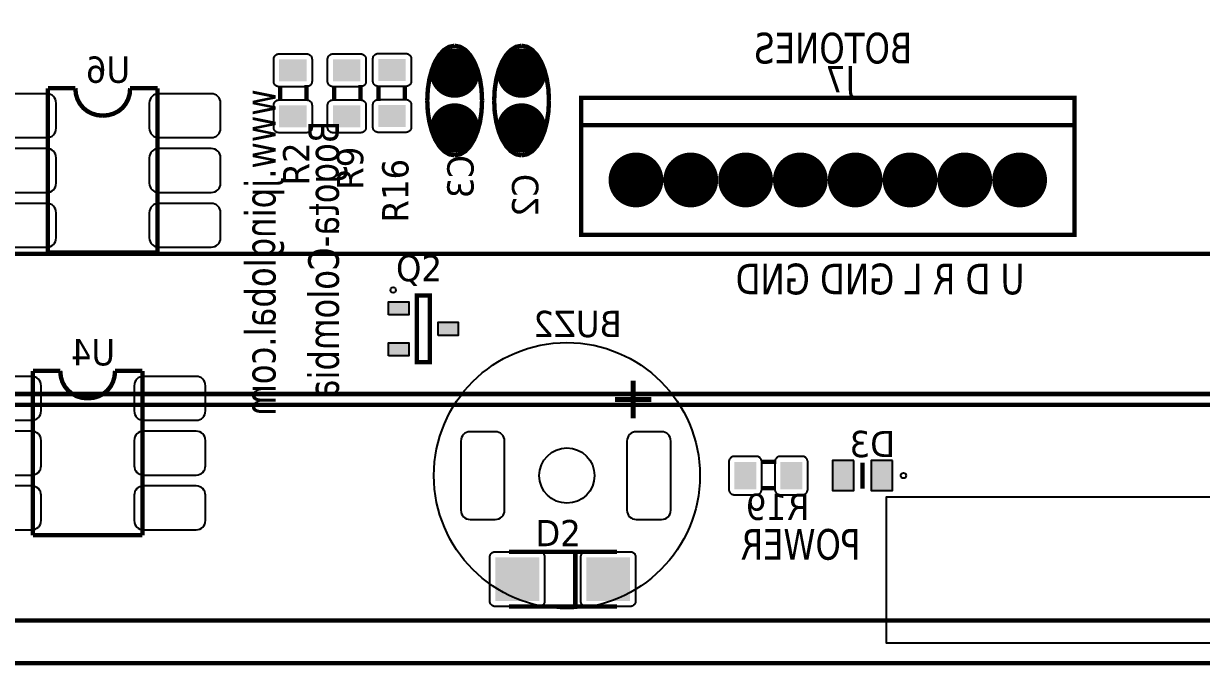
# Model space of a CAD drawing. Header units: millimetres. Extents: x 123.5 to 144.3, y 105.4 to 121.6.
# Drawn here: x 132.873 to 136.097, y 111.404 to 113.161 of the extents above; entities that cross this region are included whole.
import ezdxf

# ---------------------------------------------------------------- set-up
doc = ezdxf.new("R2010")
doc.units = ezdxf.units.MM
doc.layers.add('DESC', color=250, linetype='Continuous')
doc.styles.get("Standard").update_dxf_attribs({"font": 'tahoma.ttf'})

# ---------------------------------------------------------------- blocks, each defined once
blk = doc.blocks.new('RPAD')
blk.add_trace([(-0.5, -0.5), (-0.5, 0.5), (0.5, -0.5), (0.5, 0.5)])
blk = doc.blocks.new('EPAD')
at = {"const_width": 0.5}
blk.add_lwpolyline([(-0.25, 0, 1), (0.25, 0, 1)], format="xyb", close=True, dxfattribs=at)
blk = doc.blocks.new('PCB')
for points, const_width in [([(126.3502, 111.3141), (131.9847, 111.3141), (131.9847, 114.7661), (126.3502, 114.7661), (126.3502, 111.3141)], 0.008), ([(126.3502, 111.3141), (131.9847, 111.3141), (131.9847, 114.7661), (126.3502, 114.7661), (126.3502, 111.3141)], 0.008), ([(126.3502, 111.3141), (131.9847, 111.3141), (131.9847, 114.7661), (126.3502, 114.7661), (126.3502, 111.3141)], 0.008), ([(129.7439, 112.4409), (129.7338, 112.4389), (129.7243, 112.4331), (129.7158, 112.424), (129.7084, 112.4119), (129.7024, 112.3971), (129.6978, 112.3801), (129.6949, 112.3613), (129.6939, 112.3409)], 0.008), ([(129.7439, 112.4409), (129.7338, 112.4389), (129.7243, 112.4331), (129.7158, 112.424), (129.7084, 112.4119), (129.7024, 112.3971), (129.6978, 112.3801), (129.6949, 112.3613), (129.6939, 112.3409)], 0.008), ([(129.7439, 112.4409), (129.7338, 112.4389), (129.7243, 112.4331), (129.7158, 112.424), (129.7084, 112.4119), (129.7024, 112.3971), (129.6978, 112.3801), (129.6949, 112.3613), (129.6939, 112.3409)], 0.008), ([(129.7439, 112.4409), (129.7541, 112.4389), (129.7636, 112.4331), (129.7721, 112.424), (129.7794, 112.4119), (129.7855, 112.3971), (129.7901, 112.3801), (129.7929, 112.3613), (129.7939, 112.3409)], 0.008), ([(129.7439, 112.4409), (129.7541, 112.4389), (129.7636, 112.4331), (129.7721, 112.424), (129.7794, 112.4119), (129.7855, 112.3971), (129.7901, 112.3801), (129.7929, 112.3613), (129.7939, 112.3409)], 0.008), ([(129.7439, 112.4409), (129.7541, 112.4389), (129.7636, 112.4331), (129.7721, 112.424), (129.7794, 112.4119), (129.7855, 112.3971), (129.7901, 112.3801), (129.7929, 112.3613), (129.7939, 112.3409)], 0.008), ([(129.866, 112.4409), (129.8558, 112.4389), (129.8464, 112.4331), (129.8379, 112.424), (129.8305, 112.4119), (129.8244, 112.3971), (129.8199, 112.3801), (129.817, 112.3613), (129.816, 112.3409)], 0.008), ([(129.866, 112.4409), (129.8558, 112.4389), (129.8464, 112.4331), (129.8379, 112.424), (129.8305, 112.4119), (129.8244, 112.3971), (129.8199, 112.3801), (129.817, 112.3613), (129.816, 112.3409)], 0.008), ([(129.866, 112.4409), (129.8558, 112.4389), (129.8464, 112.4331), (129.8379, 112.424), (129.8305, 112.4119), (129.8244, 112.3971), (129.8199, 112.3801), (129.817, 112.3613), (129.816, 112.3409)], 0.008), ([(129.866, 112.4409), (129.8762, 112.4389), (129.8856, 112.4331), (129.8941, 112.424), (129.9015, 112.4119), (129.9076, 112.3971), (129.9121, 112.3801), (129.915, 112.3613), (129.916, 112.3409)], 0.008), ([(129.866, 112.4409), (129.8762, 112.4389), (129.8856, 112.4331), (129.8941, 112.424), (129.9015, 112.4119), (129.9076, 112.3971), (129.9121, 112.3801), (129.915, 112.3613), (129.916, 112.3409)], 0.008), ([(129.866, 112.4409), (129.8762, 112.4389), (129.8856, 112.4331), (129.8941, 112.424), (129.9015, 112.4119), (129.9076, 112.3971), (129.9121, 112.3801), (129.915, 112.3613), (129.916, 112.3409)], 0.008), ([(129.0518, 112.3633), (129.0018, 112.3633)], 0.008), ([(129.0018, 112.3633), (129.0018, 112.0633)], 0.008), ([(129.0518, 112.3633), (129.0018, 112.3633)], 0.008), ([(129.0018, 112.3633), (129.0018, 112.0633)], 0.008), ([(129.0518, 112.3633), (129.0018, 112.3633)], 0.008), ([(129.0018, 112.3633), (129.0018, 112.0633)], 0.008), ([(129.1018, 112.3133), (129.0916, 112.3143), (129.0822, 112.3171), (129.0737, 112.3215), (129.0663, 112.3274), (129.0603, 112.3348), (129.0557, 112.3433), (129.0528, 112.3528), (129.0518, 112.3633)], 0.008), ([(129.1018, 112.3133), (129.0916, 112.3143), (129.0822, 112.3171), (129.0737, 112.3215), (129.0663, 112.3274), (129.0603, 112.3348), (129.0557, 112.3433), (129.0528, 112.3528), (129.0518, 112.3633)], 0.008), ([(129.1018, 112.3133), (129.0916, 112.3143), (129.0822, 112.3171), (129.0737, 112.3215), (129.0663, 112.3274), (129.0603, 112.3348), (129.0557, 112.3433), (129.0528, 112.3528), (129.0518, 112.3633)], 0.008), ([(129.1018, 112.3133), (129.1123, 112.3143), (129.1219, 112.3171), (129.1304, 112.3215), (129.1377, 112.3274), (129.1436, 112.3348), (129.1481, 112.3433), (129.1509, 112.3528), (129.1518, 112.3633)], 0.008), ([(129.1018, 112.3133), (129.1123, 112.3143), (129.1219, 112.3171), (129.1304, 112.3215), (129.1377, 112.3274), (129.1436, 112.3348), (129.1481, 112.3433), (129.1509, 112.3528), (129.1518, 112.3633)], 0.008), ([(129.1018, 112.3133), (129.1123, 112.3143), (129.1219, 112.3171), (129.1304, 112.3215), (129.1377, 112.3274), (129.1436, 112.3348), (129.1481, 112.3433), (129.1509, 112.3528), (129.1518, 112.3633)], 0.008), ([(129.2018, 112.3633), (129.1518, 112.3633)], 0.008), ([(129.2018, 112.3633), (129.1518, 112.3633)], 0.008), ([(129.2018, 112.3633), (129.1518, 112.3633)], 0.008), ([(129.2018, 112.3633), (129.2018, 112.0633)], 0.008), ([(129.2018, 112.3633), (129.2018, 112.0633)], 0.008), ([(129.2018, 112.3633), (129.2018, 112.0633)], 0.008), ([(129.4257, 112.3411), (129.4257, 112.3681)], 0.008), ([(129.4257, 112.3411), (129.4257, 112.3681)], 0.008), ([(129.4257, 112.3411), (129.4257, 112.3681)], 0.008), ([(129.4737, 112.3411), (129.4737, 112.3691)], 0.008), ([(129.4737, 112.3411), (129.4737, 112.3691)], 0.008), ([(129.4737, 112.3411), (129.4737, 112.3691)], 0.008), ([(129.5241, 112.3411), (129.5241, 112.3681)], 0.008), ([(129.5241, 112.3411), (129.5241, 112.3681)], 0.008), ([(129.5241, 112.3411), (129.5241, 112.3681)], 0.008), ([(129.5721, 112.3411), (129.5721, 112.3691)], 0.008), ([(129.5721, 112.3411), (129.5721, 112.3691)], 0.008), ([(129.5721, 112.3411), (129.5721, 112.3691)], 0.008), ([(129.6048, 112.3678), (129.6048, 112.3398)], 0.008), ([(129.6048, 112.3678), (129.6048, 112.3398)], 0.008), ([(129.6048, 112.3678), (129.6048, 112.3398)], 0.008), ([(129.6528, 112.3678), (129.6528, 112.3408)], 0.008), ([(129.6528, 112.3678), (129.6528, 112.3408)], 0.008), ([(129.6528, 112.3678), (129.6528, 112.3408)], 0.008), ([(129.7439, 112.2409), (129.7338, 112.2429), (129.7243, 112.2486), (129.7158, 112.2578), (129.7084, 112.2699), (129.7024, 112.2846), (129.6978, 112.3016), (129.6949, 112.3205), (129.6939, 112.3409)], 0.008), ([(129.7439, 112.2409), (129.7338, 112.2429), (129.7243, 112.2486), (129.7158, 112.2578), (129.7084, 112.2699), (129.7024, 112.2846), (129.6978, 112.3016), (129.6949, 112.3205), (129.6939, 112.3409)], 0.008), ([(129.7439, 112.2409), (129.7338, 112.2429), (129.7243, 112.2486), (129.7158, 112.2578), (129.7084, 112.2699), (129.7024, 112.2846), (129.6978, 112.3016), (129.6949, 112.3205), (129.6939, 112.3409)], 0.008), ([(129.7439, 112.2409), (129.7541, 112.2429), (129.7636, 112.2486), (129.7721, 112.2578), (129.7794, 112.2699), (129.7855, 112.2846), (129.7901, 112.3016), (129.7929, 112.3205), (129.7939, 112.3409)], 0.008), ([(129.7439, 112.2409), (129.7541, 112.2429), (129.7636, 112.2486), (129.7721, 112.2578), (129.7794, 112.2699), (129.7855, 112.2846), (129.7901, 112.3016), (129.7929, 112.3205), (129.7939, 112.3409)], 0.008), ([(129.7439, 112.2409), (129.7541, 112.2429), (129.7636, 112.2486), (129.7721, 112.2578), (129.7794, 112.2699), (129.7855, 112.2846), (129.7901, 112.3016), (129.7929, 112.3205), (129.7939, 112.3409)], 0.008), ([(129.866, 112.2409), (129.8558, 112.2429), (129.8464, 112.2486), (129.8379, 112.2578), (129.8305, 112.2699), (129.8244, 112.2846), (129.8199, 112.3016), (129.817, 112.3205), (129.816, 112.3409)], 0.008), ([(129.866, 112.2409), (129.8558, 112.2429), (129.8464, 112.2486), (129.8379, 112.2578), (129.8305, 112.2699), (129.8244, 112.2846), (129.8199, 112.3016), (129.817, 112.3205), (129.816, 112.3409)], 0.008), ([(129.866, 112.2409), (129.8558, 112.2429), (129.8464, 112.2486), (129.8379, 112.2578), (129.8305, 112.2699), (129.8244, 112.2846), (129.8199, 112.3016), (129.817, 112.3205), (129.816, 112.3409)], 0.008), ([(129.866, 112.2409), (129.8762, 112.2429), (129.8856, 112.2486), (129.8941, 112.2578), (129.9015, 112.2699), (129.9076, 112.2846), (129.9121, 112.3016), (129.915, 112.3205), (129.916, 112.3409)], 0.008), ([(129.866, 112.2409), (129.8762, 112.2429), (129.8856, 112.2486), (129.8941, 112.2578), (129.9015, 112.2699), (129.9076, 112.2846), (129.9121, 112.3016), (129.915, 112.3205), (129.916, 112.3409)], 0.008), ([(129.866, 112.2409), (129.8762, 112.2429), (129.8856, 112.2486), (129.8941, 112.2578), (129.9015, 112.2699), (129.9076, 112.2846), (129.9121, 112.3016), (129.915, 112.3205), (129.916, 112.3409)], 0.008), ([(129.9747, 112.096), (130.8747, 112.096), (130.8747, 112.346), (129.9747, 112.346), (129.9747, 112.096)], 0.008), ([(129.9747, 112.096), (130.8747, 112.096), (130.8747, 112.346), (129.9747, 112.346), (129.9747, 112.096)], 0.008), ([(129.9747, 112.096), (130.8747, 112.096), (130.8747, 112.346), (129.9747, 112.346), (129.9747, 112.096)], 0.008), ([(130.8747, 112.296), (129.9747, 112.296)], 0.008), ([(130.8747, 112.296), (129.9747, 112.296)], 0.008), ([(130.8747, 112.296), (129.9747, 112.296)], 0.008), ([(131.4833, 112.0614), (128.4912, 112.0614)], 0.008), ([(131.4833, 112.0614), (128.4912, 112.0614)], 0.008), ([(131.4833, 112.0614), (128.4912, 112.0614)], 0.008), ([(129.2018, 112.0633), (129.0018, 112.0633)], 0.008), ([(129.2018, 112.0633), (129.0018, 112.0633)], 0.008), ([(129.2018, 112.0633), (129.0018, 112.0633)], 0.008), ([(129.675, 111.8633), (129.6987, 111.8633), (129.6987, 111.9854), (129.675, 111.9854), (129.675, 111.8633)], 0.00787), ([(129.675, 111.8633), (129.6987, 111.8633), (129.6987, 111.9854), (129.675, 111.9854), (129.675, 111.8633)], 0.00787), ([(129.675, 111.8633), (129.6987, 111.8633), (129.6987, 111.9854), (129.675, 111.9854), (129.675, 111.8633)], 0.00787), ([(129.0243, 111.8476), (128.9743, 111.8476)], 0.008), ([(128.9743, 111.8476), (128.9743, 111.5476)], 0.008), ([(129.0243, 111.8476), (128.9743, 111.8476)], 0.008), ([(128.9743, 111.8476), (128.9743, 111.5476)], 0.008), ([(129.0243, 111.8476), (128.9743, 111.8476)], 0.008), ([(128.9743, 111.8476), (128.9743, 111.5476)], 0.008), ([(129.0743, 111.7976), (129.0641, 111.7985), (129.0546, 111.8013), (129.0461, 111.8057), (129.0388, 111.8117), (129.0327, 111.819), (129.0281, 111.8275), (129.0253, 111.8371), (129.0243, 111.8476)], 0.008), ([(129.0743, 111.7976), (129.0641, 111.7985), (129.0546, 111.8013), (129.0461, 111.8057), (129.0388, 111.8117), (129.0327, 111.819), (129.0281, 111.8275), (129.0253, 111.8371), (129.0243, 111.8476)], 0.008), ([(129.0743, 111.7976), (129.0641, 111.7985), (129.0546, 111.8013), (129.0461, 111.8057), (129.0388, 111.8117), (129.0327, 111.819), (129.0281, 111.8275), (129.0253, 111.8371), (129.0243, 111.8476)], 0.008), ([(129.0743, 111.7976), (129.0847, 111.7985), (129.0943, 111.8013), (129.1028, 111.8057), (129.1101, 111.8117), (129.1161, 111.819), (129.1205, 111.8275), (129.1233, 111.8371), (129.1243, 111.8476)], 0.008), ([(129.0743, 111.7976), (129.0847, 111.7985), (129.0943, 111.8013), (129.1028, 111.8057), (129.1101, 111.8117), (129.1161, 111.819), (129.1205, 111.8275), (129.1233, 111.8371), (129.1243, 111.8476)], 0.008), ([(129.0743, 111.7976), (129.0847, 111.7985), (129.0943, 111.8013), (129.1028, 111.8057), (129.1101, 111.8117), (129.1161, 111.819), (129.1205, 111.8275), (129.1233, 111.8371), (129.1243, 111.8476)], 0.008), ([(129.1743, 111.8476), (129.1243, 111.8476)], 0.008), ([(129.1743, 111.8476), (129.1243, 111.8476)], 0.008), ([(129.1743, 111.8476), (129.1243, 111.8476)], 0.008), ([(129.1743, 111.8476), (129.1743, 111.5476)], 0.008), ([(129.1743, 111.8476), (129.1743, 111.5476)], 0.008), ([(129.1743, 111.8476), (129.1743, 111.5476)], 0.008), ([(131.8573, 111.8054), (128.1172, 111.8054)], 0.008), ([(131.8573, 111.8054), (128.1172, 111.8054)], 0.008), ([(131.8573, 111.8054), (128.1172, 111.8054)], 0.008), ([(131.877, 111.7858), (128.0975, 111.7858)], 0.008), ([(131.877, 111.7858), (128.0975, 111.7858)], 0.008), ([(131.877, 111.7858), (128.0975, 111.7858)], 0.008), ([(130.3031, 111.6816), (130.3311, 111.6816)], 0.008), ([(130.3031, 111.6816), (130.3311, 111.6816)], 0.008), ([(130.3031, 111.6816), (130.3311, 111.6816)], 0.008), ([(130.488, 111.6802), (130.488, 111.633)], 0.00787), ([(130.488, 111.6802), (130.488, 111.633)], 0.00787), ([(130.488, 111.6802), (130.488, 111.633)], 0.00787), ([(130.3031, 111.6336), (130.3301, 111.6336)], 0.008), ([(130.3031, 111.6336), (130.3301, 111.6336)], 0.008), ([(130.3031, 111.6336), (130.3301, 111.6336)], 0.008), ([(129.1743, 111.5476), (128.9743, 111.5476)], 0.008), ([(129.1743, 111.5476), (128.9743, 111.5476)], 0.008), ([(129.1743, 111.5476), (128.9743, 111.5476)], 0.008), ([(129.8431, 111.5176), (130.0401, 111.5176)], 0.008), ([(129.8431, 111.5176), (130.0401, 111.5176)], 0.008), ([(129.8431, 111.5176), (130.0401, 111.5176)], 0.008), ([(129.9641, 111.5176), (129.9641, 111.4176)], 0.008), ([(129.9641, 111.5176), (129.9641, 111.4176)], 0.008), ([(129.9641, 111.5176), (129.9641, 111.4176)], 0.008), ([(130.0401, 111.4176), (129.8431, 111.4176)], 0.008), ([(130.0401, 111.4176), (129.8431, 111.4176)], 0.008), ([(130.0401, 111.4176), (129.8431, 111.4176)], 0.008), ([(131.9164, 111.3921), (128.0581, 111.3921)], 0.008), ([(131.9164, 111.3921), (128.0581, 111.3921)], 0.008), ([(131.9164, 111.3921), (128.0581, 111.3921)], 0.008)]:
    blk.add_lwpolyline(points, dxfattribs=dict(const_width=const_width))
for points in [[(129.4137, 112.3761), (129.4137, 112.4161), (129.4137, 112.4172), (129.4139, 112.4182), (129.4141, 112.4191), (129.4144, 112.4201), (129.4149, 112.4209), (129.4154, 112.4218), (129.4159, 112.4225), (129.4166, 112.4232), (129.4173, 112.4239), (129.418, 112.4245), (129.4189, 112.425), (129.4197, 112.4254), (129.4207, 112.4257), (129.4216, 112.4259), (129.4226, 112.4261), (129.4237, 112.4261), (129.4737, 112.4261), (129.4747, 112.4261), (129.4757, 112.4259), (129.4767, 112.4257), (129.4776, 112.4254), (129.4785, 112.425), (129.4793, 112.4245), (129.4801, 112.4239), (129.4808, 112.4232), (129.4814, 112.4225), (129.482, 112.4218), (129.4825, 112.4209), (129.4829, 112.4201), (129.4832, 112.4191), (129.4835, 112.4182), (129.4836, 112.4172), (129.4837, 112.4161), (129.4837, 112.3761), (129.4836, 112.3751), (129.4835, 112.3741), (129.4832, 112.3731), (129.4829, 112.3722), (129.4825, 112.3713), (129.482, 112.3705), (129.4814, 112.3697), (129.4808, 112.369), (129.4801, 112.3684), (129.4793, 112.3678), (129.4785, 112.3673), (129.4776, 112.3669), (129.4767, 112.3666), (129.4757, 112.3663), (129.4747, 112.3662), (129.4737, 112.3661), (129.4237, 112.3661), (129.4226, 112.3662), (129.4216, 112.3663), (129.4207, 112.3666), (129.4197, 112.3669), (129.4189, 112.3673), (129.418, 112.3678), (129.4173, 112.3684), (129.4166, 112.369), (129.4159, 112.3697), (129.4154, 112.3705), (129.4149, 112.3713), (129.4144, 112.3722), (129.4141, 112.3731), (129.4139, 112.3741), (129.4137, 112.3751), (129.4137, 112.3761)], [(129.5121, 112.3761), (129.5121, 112.4161), (129.5121, 112.4172), (129.5123, 112.4182), (129.5125, 112.4191), (129.5129, 112.4201), (129.5133, 112.4209), (129.5138, 112.4218), (129.5143, 112.4225), (129.515, 112.4232), (129.5157, 112.4239), (129.5165, 112.4245), (129.5173, 112.425), (129.5182, 112.4254), (129.5191, 112.4257), (129.5201, 112.4259), (129.5211, 112.4261), (129.5221, 112.4261), (129.5721, 112.4261), (129.5731, 112.4261), (129.5741, 112.4259), (129.5751, 112.4257), (129.576, 112.4254), (129.5769, 112.425), (129.5777, 112.4245), (129.5785, 112.4239), (129.5792, 112.4232), (129.5798, 112.4225), (129.5804, 112.4218), (129.5809, 112.4209), (129.5813, 112.4201), (129.5817, 112.4191), (129.5819, 112.4182), (129.582, 112.4172), (129.5821, 112.4161), (129.5821, 112.3761), (129.582, 112.3751), (129.5819, 112.3741), (129.5817, 112.3731), (129.5813, 112.3722), (129.5809, 112.3713), (129.5804, 112.3705), (129.5798, 112.3697), (129.5792, 112.369), (129.5785, 112.3684), (129.5777, 112.3678), (129.5769, 112.3673), (129.576, 112.3669), (129.5751, 112.3666), (129.5741, 112.3663), (129.5731, 112.3662), (129.5721, 112.3661), (129.5221, 112.3661), (129.5211, 112.3662), (129.5201, 112.3663), (129.5191, 112.3666), (129.5182, 112.3669), (129.5173, 112.3673), (129.5165, 112.3678), (129.5157, 112.3684), (129.515, 112.369), (129.5143, 112.3697), (129.5138, 112.3705), (129.5133, 112.3713), (129.5129, 112.3722), (129.5125, 112.3731), (129.5123, 112.3741), (129.5121, 112.3751), (129.5121, 112.3761)], [(129.6648, 112.4168), (129.6648, 112.3768), (129.6647, 112.3757), (129.6646, 112.3747), (129.6643, 112.3738), (129.664, 112.3728), (129.6636, 112.372), (129.6631, 112.3711), (129.6625, 112.3704), (129.6619, 112.3697), (129.6612, 112.369), (129.6604, 112.3685), (129.6596, 112.368), (129.6587, 112.3676), (129.6578, 112.3672), (129.6568, 112.367), (129.6558, 112.3668), (129.6548, 112.3668), (129.6048, 112.3668), (129.6037, 112.3668), (129.6027, 112.367), (129.6018, 112.3672), (129.6008, 112.3676), (129.6, 112.368), (129.5991, 112.3685), (129.5984, 112.369), (129.5977, 112.3697), (129.597, 112.3704), (129.5965, 112.3711), (129.596, 112.372), (129.5955, 112.3728), (129.5952, 112.3738), (129.595, 112.3747), (129.5948, 112.3757), (129.5948, 112.3768), (129.5948, 112.4168), (129.5948, 112.4178), (129.595, 112.4188), (129.5952, 112.4198), (129.5955, 112.4207), (129.596, 112.4216), (129.5965, 112.4224), (129.597, 112.4232), (129.5977, 112.4239), (129.5984, 112.4245), (129.5991, 112.4251), (129.6, 112.4256), (129.6008, 112.426), (129.6018, 112.4263), (129.6027, 112.4266), (129.6037, 112.4267), (129.6048, 112.4268), (129.6548, 112.4268), (129.6558, 112.4267), (129.6568, 112.4266), (129.6578, 112.4263), (129.6587, 112.426), (129.6596, 112.4256), (129.6604, 112.4251), (129.6612, 112.4245), (129.6619, 112.4239), (129.6625, 112.4232), (129.6631, 112.4224), (129.6636, 112.4216), (129.664, 112.4207), (129.6643, 112.4198), (129.6646, 112.4188), (129.6647, 112.4178), (129.6648, 112.4168)], [(129.1868, 112.3363), (129.1868, 112.2903), (129.1872, 112.2868), (129.1881, 112.2836), (129.1897, 112.2807), (129.1917, 112.2782), (129.1942, 112.2762), (129.1971, 112.2746), (129.2003, 112.2737), (129.2038, 112.2733), (129.2998, 112.2733), (129.3033, 112.2737), (129.3065, 112.2746), (129.3094, 112.2762), (129.3119, 112.2782), (129.314, 112.2807), (129.3155, 112.2836), (129.3165, 112.2868), (129.3168, 112.2903), (129.3168, 112.3363), (129.3165, 112.3398), (129.3155, 112.343), (129.314, 112.3459), (129.3119, 112.3484), (129.3094, 112.3505), (129.3065, 112.352), (129.3033, 112.353), (129.2998, 112.3533), (129.2038, 112.3533), (129.2003, 112.353), (129.1971, 112.352), (129.1942, 112.3505), (129.1917, 112.3484), (129.1897, 112.3459), (129.1881, 112.343), (129.1872, 112.3398), (129.1868, 112.3363)], [(129.4137, 112.2921), (129.4137, 112.3321), (129.4137, 112.3332), (129.4139, 112.3342), (129.4141, 112.3351), (129.4144, 112.3361), (129.4149, 112.3369), (129.4154, 112.3378), (129.4159, 112.3385), (129.4166, 112.3392), (129.4173, 112.3399), (129.418, 112.3405), (129.4189, 112.341), (129.4197, 112.3414), (129.4207, 112.3417), (129.4216, 112.3419), (129.4226, 112.3421), (129.4237, 112.3421), (129.4737, 112.3421), (129.4747, 112.3421), (129.4757, 112.3419), (129.4767, 112.3417), (129.4776, 112.3414), (129.4785, 112.341), (129.4793, 112.3405), (129.4801, 112.3399), (129.4808, 112.3392), (129.4814, 112.3385), (129.482, 112.3378), (129.4825, 112.3369), (129.4829, 112.3361), (129.4832, 112.3351), (129.4835, 112.3342), (129.4836, 112.3332), (129.4837, 112.3321), (129.4837, 112.2921), (129.4836, 112.2911), (129.4835, 112.2901), (129.4832, 112.2891), (129.4829, 112.2882), (129.4825, 112.2873), (129.482, 112.2865), (129.4814, 112.2857), (129.4808, 112.285), (129.4801, 112.2844), (129.4793, 112.2838), (129.4785, 112.2833), (129.4776, 112.2829), (129.4767, 112.2826), (129.4757, 112.2823), (129.4747, 112.2822), (129.4737, 112.2821), (129.4237, 112.2821), (129.4226, 112.2822), (129.4216, 112.2823), (129.4207, 112.2826), (129.4197, 112.2829), (129.4189, 112.2833), (129.418, 112.2838), (129.4173, 112.2844), (129.4166, 112.285), (129.4159, 112.2857), (129.4154, 112.2865), (129.4149, 112.2873), (129.4144, 112.2882), (129.4141, 112.2891), (129.4139, 112.2901), (129.4137, 112.2911), (129.4137, 112.2921)], [(129.5121, 112.2921), (129.5121, 112.3321), (129.5121, 112.3332), (129.5123, 112.3342), (129.5125, 112.3351), (129.5129, 112.3361), (129.5133, 112.3369), (129.5138, 112.3378), (129.5143, 112.3385), (129.515, 112.3392), (129.5157, 112.3399), (129.5165, 112.3405), (129.5173, 112.341), (129.5182, 112.3414), (129.5191, 112.3417), (129.5201, 112.3419), (129.5211, 112.3421), (129.5221, 112.3421), (129.5721, 112.3421), (129.5731, 112.3421), (129.5741, 112.3419), (129.5751, 112.3417), (129.576, 112.3414), (129.5769, 112.341), (129.5777, 112.3405), (129.5785, 112.3399), (129.5792, 112.3392), (129.5798, 112.3385), (129.5804, 112.3378), (129.5809, 112.3369), (129.5813, 112.3361), (129.5817, 112.3351), (129.5819, 112.3342), (129.582, 112.3332), (129.5821, 112.3321), (129.5821, 112.2921), (129.582, 112.2911), (129.5819, 112.2901), (129.5817, 112.2891), (129.5813, 112.2882), (129.5809, 112.2873), (129.5804, 112.2865), (129.5798, 112.2857), (129.5792, 112.285), (129.5785, 112.2844), (129.5777, 112.2838), (129.5769, 112.2833), (129.576, 112.2829), (129.5751, 112.2826), (129.5741, 112.2823), (129.5731, 112.2822), (129.5721, 112.2821), (129.5221, 112.2821), (129.5211, 112.2822), (129.5201, 112.2823), (129.5191, 112.2826), (129.5182, 112.2829), (129.5173, 112.2833), (129.5165, 112.2838), (129.5157, 112.2844), (129.515, 112.285), (129.5143, 112.2857), (129.5138, 112.2865), (129.5133, 112.2873), (129.5129, 112.2882), (129.5125, 112.2891), (129.5123, 112.2901), (129.5121, 112.2911), (129.5121, 112.2921)], [(129.6648, 112.3328), (129.6648, 112.2928), (129.6647, 112.2917), (129.6646, 112.2907), (129.6643, 112.2898), (129.664, 112.2888), (129.6636, 112.288), (129.6631, 112.2871), (129.6625, 112.2864), (129.6619, 112.2857), (129.6612, 112.285), (129.6604, 112.2845), (129.6596, 112.284), (129.6587, 112.2836), (129.6578, 112.2832), (129.6568, 112.283), (129.6558, 112.2828), (129.6548, 112.2828), (129.6048, 112.2828), (129.6037, 112.2828), (129.6027, 112.283), (129.6018, 112.2832), (129.6008, 112.2836), (129.6, 112.284), (129.5991, 112.2845), (129.5984, 112.285), (129.5977, 112.2857), (129.597, 112.2864), (129.5965, 112.2871), (129.596, 112.288), (129.5955, 112.2888), (129.5952, 112.2898), (129.595, 112.2907), (129.5948, 112.2917), (129.5948, 112.2928), (129.5948, 112.3328), (129.5948, 112.3338), (129.595, 112.3348), (129.5952, 112.3358), (129.5955, 112.3367), (129.596, 112.3376), (129.5965, 112.3384), (129.597, 112.3392), (129.5977, 112.3399), (129.5984, 112.3405), (129.5991, 112.3411), (129.6, 112.3416), (129.6008, 112.342), (129.6018, 112.3423), (129.6027, 112.3426), (129.6037, 112.3427), (129.6048, 112.3428), (129.6548, 112.3428), (129.6558, 112.3427), (129.6568, 112.3426), (129.6578, 112.3423), (129.6587, 112.342), (129.6596, 112.3416), (129.6604, 112.3411), (129.6612, 112.3405), (129.6619, 112.3399), (129.6625, 112.3392), (129.6631, 112.3384), (129.6636, 112.3376), (129.664, 112.3367), (129.6643, 112.3358), (129.6646, 112.3348), (129.6647, 112.3338), (129.6648, 112.3328)], [(129.1868, 112.2363), (129.1868, 112.1903), (129.1872, 112.1868), (129.1881, 112.1836), (129.1897, 112.1807), (129.1917, 112.1782), (129.1942, 112.1762), (129.1971, 112.1746), (129.2003, 112.1737), (129.2038, 112.1733), (129.2998, 112.1733), (129.3033, 112.1737), (129.3065, 112.1746), (129.3094, 112.1762), (129.3119, 112.1782), (129.314, 112.1807), (129.3155, 112.1836), (129.3165, 112.1868), (129.3168, 112.1903), (129.3168, 112.2363), (129.3165, 112.2398), (129.3155, 112.243), (129.314, 112.2459), (129.3119, 112.2484), (129.3094, 112.2505), (129.3065, 112.252), (129.3033, 112.253), (129.2998, 112.2533), (129.2038, 112.2533), (129.2003, 112.253), (129.1971, 112.252), (129.1942, 112.2505), (129.1917, 112.2484), (129.1897, 112.2459), (129.1881, 112.243), (129.1872, 112.2398), (129.1868, 112.2363)], [(129.1868, 112.1363), (129.1868, 112.0903), (129.1872, 112.0868), (129.1881, 112.0836), (129.1897, 112.0807), (129.1917, 112.0782), (129.1942, 112.0762), (129.1971, 112.0746), (129.2003, 112.0737), (129.2038, 112.0733), (129.2998, 112.0733), (129.3033, 112.0737), (129.3065, 112.0746), (129.3094, 112.0762), (129.3119, 112.0782), (129.314, 112.0807), (129.3155, 112.0836), (129.3165, 112.0868), (129.3168, 112.0903), (129.3168, 112.1363), (129.3165, 112.1398), (129.3155, 112.143), (129.314, 112.1459), (129.3119, 112.1484), (129.3094, 112.1505), (129.3065, 112.152), (129.3033, 112.153), (129.2998, 112.1533), (129.2038, 112.1533), (129.2003, 112.153), (129.1971, 112.152), (129.1942, 112.1505), (129.1917, 112.1484), (129.1897, 112.1459), (129.1881, 112.143), (129.1872, 112.1398), (129.1868, 112.1363)], [(129.6231, 111.9497), (129.6231, 111.9737), (129.6601, 111.9737), (129.6601, 111.9497), (129.6231, 111.9497)], [(129.7136, 111.9123), (129.7136, 111.9363), (129.7506, 111.9363), (129.7506, 111.9123), (129.7136, 111.9123)], [(129.6231, 111.8749), (129.6231, 111.8989), (129.6601, 111.8989), (129.6601, 111.8749), (129.6231, 111.8749)], [(129.1593, 111.8206), (129.1593, 111.7746), (129.1596, 111.7711), (129.1606, 111.7679), (129.1621, 111.765), (129.1642, 111.7625), (129.1667, 111.7604), (129.1696, 111.7589), (129.1728, 111.7579), (129.1763, 111.7576), (129.2723, 111.7576), (129.2757, 111.7579), (129.279, 111.7589), (129.2818, 111.7604), (129.2843, 111.7625), (129.2864, 111.765), (129.288, 111.7679), (129.2889, 111.7711), (129.2893, 111.7746), (129.2893, 111.8206), (129.2889, 111.824), (129.288, 111.8273), (129.2864, 111.8302), (129.2843, 111.8327), (129.2818, 111.8347), (129.279, 111.8363), (129.2757, 111.8372), (129.2723, 111.8376), (129.1763, 111.8376), (129.1728, 111.8372), (129.1696, 111.8363), (129.1667, 111.8347), (129.1642, 111.8327), (129.1621, 111.8302), (129.1606, 111.8273), (129.1596, 111.824), (129.1593, 111.8206)], [(129.1593, 111.7206), (129.1593, 111.6746), (129.1596, 111.6711), (129.1606, 111.6679), (129.1621, 111.665), (129.1642, 111.6625), (129.1667, 111.6604), (129.1696, 111.6589), (129.1728, 111.6579), (129.1763, 111.6576), (129.2723, 111.6576), (129.2757, 111.6579), (129.279, 111.6589), (129.2818, 111.6604), (129.2843, 111.6625), (129.2864, 111.665), (129.288, 111.6679), (129.2889, 111.6711), (129.2893, 111.6746), (129.2893, 111.7206), (129.2889, 111.724), (129.288, 111.7273), (129.2864, 111.7302), (129.2843, 111.7327), (129.2818, 111.7347), (129.279, 111.7363), (129.2757, 111.7372), (129.2723, 111.7376), (129.1763, 111.7376), (129.1728, 111.7372), (129.1696, 111.7363), (129.1667, 111.7347), (129.1642, 111.7327), (129.1621, 111.7302), (129.1606, 111.7273), (129.1596, 111.724), (129.1593, 111.7206)], [(129.8181, 111.7366), (129.7721, 111.7366), (129.7687, 111.7363), (129.7654, 111.7353), (129.7625, 111.7338), (129.76, 111.7317), (129.758, 111.7292), (129.7564, 111.7263), (129.7555, 111.7231), (129.7551, 111.7196), (129.7551, 111.5936), (129.7555, 111.5901), (129.7564, 111.5869), (129.758, 111.584), (129.76, 111.5815), (129.7625, 111.5795), (129.7654, 111.5779), (129.7687, 111.577), (129.7721, 111.5766), (129.8181, 111.5766), (129.8216, 111.577), (129.8248, 111.5779), (129.8277, 111.5795), (129.8302, 111.5815), (129.8323, 111.584), (129.8338, 111.5869), (129.8348, 111.5901), (129.8351, 111.5936), (129.8351, 111.7196), (129.8348, 111.7231), (129.8338, 111.7263), (129.8323, 111.7292), (129.8302, 111.7317), (129.8277, 111.7338), (129.8248, 111.7353), (129.8216, 111.7363), (129.8181, 111.7366)], [(130.1213, 111.7366), (130.0753, 111.7366), (130.0718, 111.7363), (130.0686, 111.7353), (130.0657, 111.7338), (130.0632, 111.7317), (130.0611, 111.7292), (130.0596, 111.7263), (130.0586, 111.7231), (130.0583, 111.7196), (130.0583, 111.5936), (130.0586, 111.5901), (130.0596, 111.5869), (130.0611, 111.584), (130.0632, 111.5815), (130.0657, 111.5795), (130.0686, 111.5779), (130.0718, 111.577), (130.0753, 111.5766), (130.1213, 111.5766), (130.1248, 111.577), (130.128, 111.5779), (130.1309, 111.5795), (130.1334, 111.5815), (130.1354, 111.584), (130.137, 111.5869), (130.1379, 111.5901), (130.1383, 111.5936), (130.1383, 111.7196), (130.1379, 111.7231), (130.137, 111.7263), (130.1354, 111.7292), (130.1334, 111.7317), (130.1309, 111.7338), (130.128, 111.7353), (130.1248, 111.7363), (130.1213, 111.7366)], [(130.2541, 111.6216), (130.2941, 111.6216), (130.2952, 111.6217), (130.2962, 111.6218), (130.2971, 111.6221), (130.2981, 111.6224), (130.2989, 111.6228), (130.2998, 111.6233), (130.3005, 111.6239), (130.3012, 111.6245), (130.3019, 111.6252), (130.3024, 111.626), (130.3029, 111.6268), (130.3033, 111.6277), (130.3037, 111.6286), (130.3039, 111.6296), (130.3041, 111.6306), (130.3041, 111.6316), (130.3041, 111.6816), (130.3041, 111.6827), (130.3039, 111.6837), (130.3037, 111.6846), (130.3033, 111.6856), (130.3029, 111.6864), (130.3024, 111.6873), (130.3019, 111.688), (130.3012, 111.6887), (130.3005, 111.6894), (130.2998, 111.6899), (130.2989, 111.6904), (130.2981, 111.6909), (130.2971, 111.6912), (130.2962, 111.6914), (130.2952, 111.6916), (130.2941, 111.6916), (130.2541, 111.6916), (130.2531, 111.6916), (130.2521, 111.6914), (130.2511, 111.6912), (130.2502, 111.6909), (130.2493, 111.6904), (130.2485, 111.6899), (130.2477, 111.6894), (130.247, 111.6887), (130.2464, 111.688), (130.2458, 111.6873), (130.2453, 111.6864), (130.2449, 111.6856), (130.2446, 111.6846), (130.2443, 111.6837), (130.2442, 111.6827), (130.2441, 111.6816), (130.2441, 111.6316), (130.2442, 111.6306), (130.2443, 111.6296), (130.2446, 111.6286), (130.2449, 111.6277), (130.2453, 111.6268), (130.2458, 111.626), (130.2464, 111.6252), (130.247, 111.6245), (130.2477, 111.6239), (130.2485, 111.6233), (130.2493, 111.6228), (130.2502, 111.6224), (130.2511, 111.6221), (130.2521, 111.6218), (130.2531, 111.6217), (130.2541, 111.6216)], [(130.3381, 111.6216), (130.3781, 111.6216), (130.3792, 111.6217), (130.3802, 111.6218), (130.3811, 111.6221), (130.3821, 111.6224), (130.3829, 111.6228), (130.3838, 111.6233), (130.3845, 111.6239), (130.3852, 111.6245), (130.3859, 111.6252), (130.3864, 111.626), (130.3869, 111.6268), (130.3873, 111.6277), (130.3877, 111.6286), (130.3879, 111.6296), (130.3881, 111.6306), (130.3881, 111.6316), (130.3881, 111.6816), (130.3881, 111.6827), (130.3879, 111.6837), (130.3877, 111.6846), (130.3873, 111.6856), (130.3869, 111.6864), (130.3864, 111.6873), (130.3859, 111.688), (130.3852, 111.6887), (130.3845, 111.6894), (130.3838, 111.6899), (130.3829, 111.6904), (130.3821, 111.6909), (130.3811, 111.6912), (130.3802, 111.6914), (130.3792, 111.6916), (130.3781, 111.6916), (130.3381, 111.6916), (130.3371, 111.6916), (130.3361, 111.6914), (130.3351, 111.6912), (130.3342, 111.6909), (130.3333, 111.6904), (130.3325, 111.6899), (130.3317, 111.6894), (130.331, 111.6887), (130.3304, 111.688), (130.3298, 111.6873), (130.3293, 111.6864), (130.3289, 111.6856), (130.3286, 111.6846), (130.3283, 111.6837), (130.3282, 111.6827), (130.3281, 111.6816), (130.3281, 111.6316), (130.3282, 111.6306), (130.3283, 111.6296), (130.3286, 111.6286), (130.3289, 111.6277), (130.3293, 111.6268), (130.3298, 111.626), (130.3304, 111.6252), (130.331, 111.6245), (130.3317, 111.6239), (130.3325, 111.6233), (130.3333, 111.6228), (130.3342, 111.6224), (130.3351, 111.6221), (130.3361, 111.6218), (130.3371, 111.6217), (130.3381, 111.6216)], [(130.4721, 111.6841), (130.4331, 111.6841), (130.4331, 111.6291), (130.4721, 111.6291), (130.4721, 111.6841)], [(130.543, 111.6841), (130.504, 111.6841), (130.504, 111.6291), (130.543, 111.6291), (130.543, 111.6841)], [(129.1593, 111.6206), (129.1593, 111.5746), (129.1596, 111.5711), (129.1606, 111.5679), (129.1621, 111.565), (129.1642, 111.5625), (129.1667, 111.5604), (129.1696, 111.5589), (129.1728, 111.5579), (129.1763, 111.5576), (129.2723, 111.5576), (129.2757, 111.5579), (129.279, 111.5589), (129.2818, 111.5604), (129.2843, 111.5625), (129.2864, 111.565), (129.288, 111.5679), (129.2889, 111.5711), (129.2893, 111.5746), (129.2893, 111.6206), (129.2889, 111.624), (129.288, 111.6273), (129.2864, 111.6302), (129.2843, 111.6327), (129.2818, 111.6347), (129.279, 111.6363), (129.2757, 111.6372), (129.2723, 111.6376), (129.1763, 111.6376), (129.1728, 111.6372), (129.1696, 111.6363), (129.1667, 111.6347), (129.1642, 111.6327), (129.1621, 111.6302), (129.1606, 111.6273), (129.1596, 111.624), (129.1593, 111.6206)], [(129.8181, 111.5176), (129.8981, 111.5176), (129.8992, 111.5176), (129.9002, 111.5174), (129.9011, 111.5172), (129.9021, 111.5169), (129.9029, 111.5165), (129.9038, 111.516), (129.9045, 111.5154), (129.9052, 111.5148), (129.9059, 111.5141), (129.9064, 111.5133), (129.9069, 111.5125), (129.9073, 111.5116), (129.9077, 111.5107), (129.9079, 111.5097), (129.9081, 111.5087), (129.9081, 111.5076), (129.9081, 111.4276), (129.9081, 111.4266), (129.9079, 111.4256), (129.9077, 111.4246), (129.9073, 111.4237), (129.9069, 111.4228), (129.9064, 111.422), (129.9059, 111.4212), (129.9052, 111.4205), (129.9045, 111.4199), (129.9038, 111.4193), (129.9029, 111.4188), (129.9021, 111.4184), (129.9011, 111.4181), (129.9002, 111.4178), (129.8992, 111.4177), (129.8981, 111.4176), (129.8181, 111.4176), (129.8171, 111.4177), (129.8161, 111.4178), (129.8151, 111.4181), (129.8142, 111.4184), (129.8133, 111.4188), (129.8125, 111.4193), (129.8117, 111.4199), (129.811, 111.4205), (129.8104, 111.4212), (129.8098, 111.422), (129.8093, 111.4228), (129.8089, 111.4237), (129.8086, 111.4246), (129.8083, 111.4256), (129.8082, 111.4266), (129.8081, 111.4276), (129.8081, 111.5076), (129.8082, 111.5087), (129.8083, 111.5097), (129.8086, 111.5107), (129.8089, 111.5116), (129.8093, 111.5125), (129.8098, 111.5133), (129.8104, 111.5141), (129.811, 111.5148), (129.8117, 111.5154), (129.8125, 111.516), (129.8133, 111.5165), (129.8142, 111.5169), (129.8151, 111.5172), (129.8161, 111.5174), (129.8171, 111.5176), (129.8181, 111.5176)], [(129.9841, 111.5176), (130.0641, 111.5176), (130.0652, 111.5176), (130.0662, 111.5174), (130.0671, 111.5172), (130.0681, 111.5169), (130.0689, 111.5165), (130.0698, 111.516), (130.0705, 111.5154), (130.0712, 111.5148), (130.0719, 111.5141), (130.0724, 111.5133), (130.0729, 111.5125), (130.0733, 111.5116), (130.0737, 111.5107), (130.0739, 111.5097), (130.0741, 111.5087), (130.0741, 111.5076), (130.0741, 111.4276), (130.0741, 111.4266), (130.0739, 111.4256), (130.0737, 111.4246), (130.0733, 111.4237), (130.0729, 111.4228), (130.0724, 111.422), (130.0719, 111.4212), (130.0712, 111.4205), (130.0705, 111.4199), (130.0698, 111.4193), (130.0689, 111.4188), (130.0681, 111.4184), (130.0671, 111.4181), (130.0662, 111.4178), (130.0652, 111.4177), (130.0641, 111.4176), (129.9841, 111.4176), (129.9831, 111.4177), (129.9821, 111.4178), (129.9811, 111.4181), (129.9802, 111.4184), (129.9793, 111.4188), (129.9785, 111.4193), (129.9777, 111.4199), (129.977, 111.4205), (129.9764, 111.4212), (129.9758, 111.422), (129.9753, 111.4228), (129.9749, 111.4237), (129.9746, 111.4246), (129.9743, 111.4256), (129.9742, 111.4266), (129.9741, 111.4276), (129.9741, 111.5076), (129.9742, 111.5087), (129.9743, 111.5097), (129.9746, 111.5107), (129.9749, 111.5116), (129.9753, 111.5125), (129.9758, 111.5133), (129.9764, 111.5141), (129.977, 111.5148), (129.9777, 111.5154), (129.9785, 111.516), (129.9793, 111.5165), (129.9802, 111.5169), (129.9811, 111.5172), (129.9821, 111.5174), (129.9831, 111.5176), (129.9841, 111.5176)]]:
    blk.add_lwpolyline(points, close=True)
for points in [[(128.9038, 112.2733), (128.9998, 112.2733), (129.0033, 112.2737), (129.0065, 112.2746), (129.0094, 112.2762), (129.0119, 112.2782), (129.014, 112.2807), (129.0155, 112.2836), (129.0165, 112.2868), (129.0168, 112.2903), (129.0168, 112.3363), (129.0165, 112.3398), (129.0155, 112.343), (129.014, 112.3459), (129.0119, 112.3484), (129.0094, 112.3505), (129.0065, 112.352), (129.0033, 112.353), (128.9998, 112.3533), (128.9038, 112.3533)], [(128.9038, 112.1733), (128.9998, 112.1733), (129.0033, 112.1737), (129.0065, 112.1746), (129.0094, 112.1762), (129.0119, 112.1782), (129.014, 112.1807), (129.0155, 112.1836), (129.0165, 112.1868), (129.0168, 112.1903), (129.0168, 112.2363), (129.0165, 112.2398), (129.0155, 112.243), (129.014, 112.2459), (129.0119, 112.2484), (129.0094, 112.2505), (129.0065, 112.252), (129.0033, 112.253), (128.9998, 112.2533), (128.9038, 112.2533)], [(128.9038, 112.0733), (128.9998, 112.0733), (129.0033, 112.0737), (129.0065, 112.0746), (129.0094, 112.0762), (129.0119, 112.0782), (129.014, 112.0807), (129.0155, 112.0836), (129.0165, 112.0868), (129.0168, 112.0903), (129.0168, 112.1363), (129.0165, 112.1398), (129.0155, 112.143), (129.014, 112.1459), (129.0119, 112.1484), (129.0094, 112.1505), (129.0065, 112.152), (129.0033, 112.153), (128.9998, 112.1533), (128.9038, 112.1533)], [(128.8763, 111.7576), (128.9723, 111.7576), (128.9757, 111.7579), (128.979, 111.7589), (128.9818, 111.7604), (128.9843, 111.7625), (128.9864, 111.765), (128.988, 111.7679), (128.9889, 111.7711), (128.9893, 111.7746), (128.9893, 111.8206), (128.9889, 111.824), (128.988, 111.8273), (128.9864, 111.8302), (128.9843, 111.8327), (128.9818, 111.8347), (128.979, 111.8363), (128.9757, 111.8372), (128.9723, 111.8376), (128.8763, 111.8376)], [(128.8763, 111.6576), (128.9723, 111.6576), (128.9757, 111.6579), (128.979, 111.6589), (128.9818, 111.6604), (128.9843, 111.6625), (128.9864, 111.665), (128.988, 111.6679), (128.9889, 111.6711), (128.9893, 111.6746), (128.9893, 111.7206), (128.9889, 111.724), (128.988, 111.7273), (128.9864, 111.7302), (128.9843, 111.7327), (128.9818, 111.7347), (128.979, 111.7363), (128.9757, 111.7372), (128.9723, 111.7376), (128.8763, 111.7376)], [(128.8763, 111.5576), (128.9723, 111.5576), (128.9757, 111.5579), (128.979, 111.5589), (128.9818, 111.5604), (128.9843, 111.5625), (128.9864, 111.565), (128.988, 111.5679), (128.9889, 111.5711), (128.9893, 111.5746), (128.9893, 111.6206), (128.9889, 111.624), (128.988, 111.6273), (128.9864, 111.6302), (128.9843, 111.6327), (128.9818, 111.6347), (128.979, 111.6363), (128.9757, 111.6372), (128.9723, 111.6376), (128.8763, 111.6376)], [(131.6472, 111.351), (130.5317, 111.351), (130.5317, 111.618), (131.6472, 111.618), (131.6472, 111.351)]]:
    blk.add_lwpolyline(points)
for centre, radius in [((129.6317, 111.9952), 0.00492), ((129.6317, 111.9952), 0.00492), ((129.6317, 111.9952), 0.00492), ((129.9487, 111.6566), 0.2426), ((129.9487, 111.6566), 0.2426), ((129.9487, 111.6566), 0.2426), ((129.9487, 111.6566), 0.0504), ((129.9487, 111.6566), 0.0504), ((129.9487, 111.6566), 0.0504), ((130.5628, 111.6566), 0.00492), ((130.5628, 111.6566), 0.00492), ((130.5628, 111.6566), 0.00492)]:
    blk.add_circle(centre, radius)
for name, p, xscale, yscale in [('EPAD', (129.7439, 112.3909), 0.09, 0.09), ('EPAD', (129.866, 112.3909), 0.09, 0.09), ('EPAD', (129.7439, 112.2909), 0.09, 0.09), ('EPAD', (129.866, 112.2909), 0.09, 0.09), ('EPAD', (130.0747, 112.196), 0.1, 0.1), ('EPAD', (130.1747, 112.196), 0.1, 0.1), ('EPAD', (130.2747, 112.196), 0.1, 0.1), ('EPAD', (130.3747, 112.196), 0.1, 0.1), ('EPAD', (130.4747, 112.196), 0.1, 0.1), ('EPAD', (130.5747, 112.196), 0.1, 0.1), ('EPAD', (130.6747, 112.196), 0.1, 0.1), ('EPAD', (130.7747, 112.196), 0.1, 0.1), ('RPAD', (130.4526, 111.6566), 0.039, 0.055), ('RPAD', (130.5235, 111.6566), 0.039, 0.055), ('RPAD', (129.8581, 111.4676), 0.08, 0.08), ('RPAD', (130.0241, 111.4676), 0.08, 0.08)]:
    blk.add_blockref(name, p, dxfattribs=dict(xscale=xscale, yscale=yscale))
for p, xscale, yscale, rotation in [((129.4487, 112.3961), 0.04, 0.05, 90), ((129.5471, 112.3961), 0.04, 0.05, 90), ((129.6298, 112.3968), 0.04, 0.05, 270), ((129.4487, 112.3121), 0.04, 0.05, 90), ((129.5471, 112.3121), 0.04, 0.05, 90), ((129.6298, 112.3128), 0.04, 0.05, 270), ((129.6416, 111.9617), 0.024, 0.037, 90), ((129.7321, 111.9243), 0.024, 0.037, 90), ((129.6416, 111.8869), 0.024, 0.037, 90), ((130.2741, 111.6566), 0.04, 0.05, 180), ((130.3581, 111.6566), 0.04, 0.05, 180)]:
    blk.add_blockref('RPAD', p, dxfattribs=dict(xscale=xscale, yscale=yscale, rotation=rotation))
at = {"text_generation_flag": 2}
for s, height, width, p in [('BOTONES', 0.056, 0.892857, (130.5786, 112.4086)), ('BOTONES', 0.056, 0.892857, (130.5786, 112.4086)), ('BOTONES', 0.056, 0.892857, (130.5786, 112.4086)), ('U6', 0.048, 1.041667, (129.1518, 112.3733)), ('U6', 0.048, 1.041667, (129.1518, 112.3733)), ('U6', 0.048, 1.041667, (129.1518, 112.3733)), ('J7', 0.048, 1.041667, (130.4747, 112.356)), ('J7', 0.048, 1.041667, (130.4747, 112.356)), ('J7', 0.048, 1.041667, (130.4747, 112.356)), ('U D R L GND GND', 0.056, 0.892857, (130.7833, 111.9873)), ('U D R L GND GND', 0.056, 0.892857, (130.7833, 111.9873)), ('U D R L GND GND', 0.056, 0.892857, (130.7833, 111.9873)), ('BUZ2', 0.048, 1.041667, (130.0487, 111.9092)), ('BUZ2', 0.048, 1.041667, (130.0487, 111.9092)), ('BUZ2', 0.048, 1.041667, (130.0487, 111.9092)), ('U4', 0.048, 1.041667, (129.1243, 111.8576)), ('U4', 0.048, 1.041667, (129.1243, 111.8576)), ('U4', 0.048, 1.041667, (129.1243, 111.8576)), ('+', 0.08, 1.125, (130.114, 111.7611)), ('+', 0.08, 1.125, (130.114, 111.7611)), ('+', 0.08, 1.125, (130.114, 111.7611)), ('D3', 0.048, 1.041667, (130.5474, 111.6902)), ('D3', 0.048, 1.041667, (130.5474, 111.6902)), ('D3', 0.048, 1.041667, (130.5474, 111.6902)), ('R19', 0.048, 1.041667, (130.3911, 111.5756)), ('R19', 0.048, 1.041667, (130.3911, 111.5756)), ('R19', 0.048, 1.041667, (130.3911, 111.5756)), ('POWER', 0.056, 0.892857, (130.4841, 111.5031)), ('POWER', 0.056, 0.892857, (130.4841, 111.5031)), ('POWER', 0.056, 0.892857, (130.4841, 111.5031))]:
    blk.add_text(s, height=height, dxfattribs=dict(at, width=width)).set_placement(p)
for s, height, width, p in [('www.jpinglobal.com', 0.056, 0.892857, (129.4171, 112.3615)), ('www.jpinglobal.com', 0.056, 0.892857, (129.4171, 112.3615)), ('www.jpinglobal.com', 0.056, 0.892857, (129.4171, 112.3615)), ('Bogota-Colombia', 0.056, 0.892857, (129.5327, 112.3036)), ('Bogota-Colombia', 0.056, 0.892857, (129.5327, 112.3036)), ('Bogota-Colombia', 0.056, 0.892857, (129.5327, 112.3036)), ('C3', 0.048, 1.041667, (129.7784, 112.2413)), ('C3', 0.048, 1.041667, (129.7784, 112.2413)), ('C3', 0.048, 1.041667, (129.7784, 112.2413)), ('C2', 0.048, 1.041667, (129.8965, 112.207)), ('C2', 0.048, 1.041667, (129.8965, 112.207)), ('C2', 0.048, 1.041667, (129.8965, 112.207))]:
    blk.add_text(s, height=height, rotation=90, dxfattribs=dict(at, width=width)).set_placement(p)
at = {"width": 1.041667}
for s, p in [('R2', (129.4787, 112.186)), ('R2', (129.4787, 112.186)), ('R2', (129.4787, 112.186)), ('R9', (129.5771, 112.1782)), ('R9', (129.5771, 112.1782)), ('R9', (129.5771, 112.1782)), ('R16', (129.6596, 112.1184)), ('R16', (129.6596, 112.1184)), ('R16', (129.6596, 112.1184))]:
    blk.add_text(s, height=0.048, rotation=90, dxfattribs=at).set_placement(p)
for s, p in [('Q2', (129.6369, 112.0111)), ('Q2', (129.6369, 112.0111)), ('Q2', (129.6369, 112.0111)), ('D2', (129.8911, 111.5276)), ('D2', (129.8911, 111.5276)), ('D2', (129.8911, 111.5276))]:
    blk.add_text(s, height=0.048, dxfattribs=at).set_placement(p)

msp = doc.modelspace()

# ---------------------------------------------------------------- block references
at = {"layer": 'DESC', "xscale": 1.5, "yscale": 1.5, "zscale": 1.5}
msp.add_blockref('PCB', (-60.5625, -55.561), dxfattribs=at)

doc.saveas('drawing.dxf')
